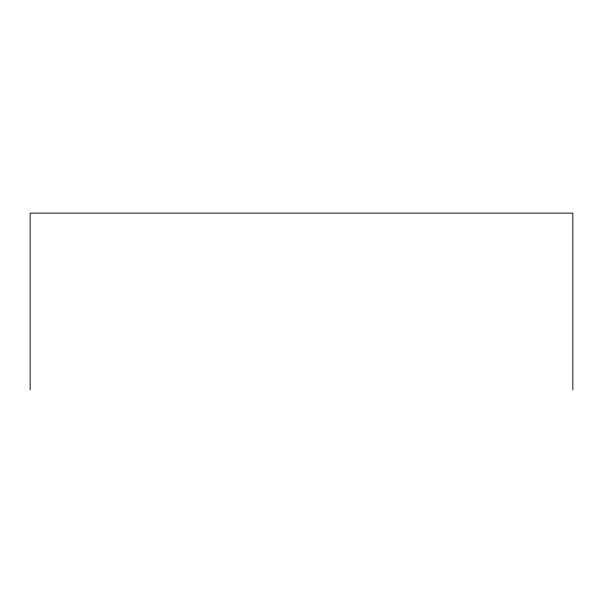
<?xml version="1.0" encoding="UTF-8"?>
<svg xmlns="http://www.w3.org/2000/svg" width="603" height="603" viewBox="0 0 603 603"><rect width="100%" height="100%" fill="white"/><g stroke="black" fill="none" stroke-linecap="round" stroke-linejoin="round"><path stroke-width="0.9" d="M572.85 389.877L572.85 213.123L30.15 213.123L30.15 389.877"/></g></svg>
